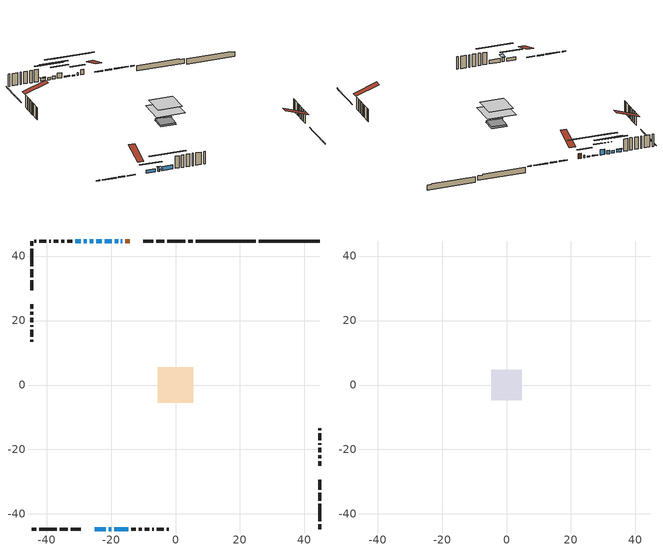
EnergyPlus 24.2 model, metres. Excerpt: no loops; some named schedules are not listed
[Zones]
conditioned space
 floor outside (Floor1 construction): -0.5,-0.5 -0.5,0.5 0.5,0.5 0.5,-0.5 z0.76
 floor outside (Floor2 construction): -1.7,-1.7 -1.7,1.7 1.7,1.7 1.7,-1.7 z0.76
 floor adiabatic (AdiabaticFloorConstruction): -5.55,-5.55 -5.55,5.55 5.55,5.55 5.55,-5.55 z3.2
 floor foundation (Slab1 construction): -2.95,-2.95 -2.95,2.95 2.95,2.95 2.95,-2.95 z-1.98
 floor foundation (Slab1 construction 1): -2.93,-2.93 -2.93,2.93 2.93,2.93 2.93,-2.93 z-1.37
 wall outside (RimJoist1 construction): 5.33,44.68 3.92,44.68 / -44.68,-44.68 -43.27,-44.68 / -44.68,44.68 -44.68,43.27 / 44.68,-44.68 44.68,-43.27 z0.76:1.06
 wall outside (RimJoist2 construction): 2.99,44.68 -2.5,44.68 / -42.34,-44.68 -36.84,-44.68 / -44.68,42.34 -44.68,36.84 / 44.68,-42.34 44.68,-36.84 z0.76:1.06
 wall outside (RimJoist3 construction): -3.43,44.68 -5.9,44.68 / -35.92,-44.68 -33.45,-44.68 / -44.68,35.92 -44.68,33.45 / 44.68,-35.92 44.68,-33.45 z0.76:1.06
 wall outside (RimJoist4 construction): -6.83,44.68 -9.96,44.68 / -32.52,-44.68 -29.39,-44.68 / -44.68,32.52 -44.68,29.39 / 44.68,-32.52 44.68,-29.39 z0.76:1.06
 wall outside (AdiabaticWallConstruction 1): -14.24,44.68 -15.52,44.68 z0.76:2.79
 wall outside (AdiabaticWallConstruction): -16.45,44.68 -16.91,44.68 / -27.48,44.68 -28.47,44.68 z0.76:1.75; -25.1,-44.68 -21.6,-44.68 / -29.4,44.68 -31.15,44.68 z0.76:1.85; -17.84,44.68 -18.88,44.68 / -19.81,44.68 -21.9,44.68 z0.76:1.14; -22.83,44.68 -24.58,44.68 z0.76:2.79; -20.67,-44.68 -19.91,-44.68 z0.76:2.36; -18.98,-44.68 -14.71,-44.68 z0.76:2.31; -25.51,44.68 -26.55,44.68 z0.76:2.03
 wall outside (Wall1 construction): -32.08,44.68 -33.6,44.68 / -13.78,-44.68 -12.27,-44.68 / -44.68,25.1 -44.68,23.59 / 44.68,-25.1 44.68,-23.59 z0.76:5.64
 wall outside (Wall2 construction): -34.53,44.68 -35.44,44.68 / -11.34,-44.68 -10.43,-44.68 / -44.68,22.66 -44.68,21.75 / 44.68,-22.66 44.68,-21.75 z0.76:5.64
 wall outside (Wall3 construction): -36.37,44.68 -37.78,44.68 / -9.5,-44.68 -8.08,-44.68 / -44.68,20.82 -44.68,19.4 / 44.68,-20.82 44.68,-19.4 z0.76:5.64
 wall outside (Wall4 construction): -38.71,44.68 -39.16,44.68 / -7.15,-44.68 -6.71,-44.68 / -44.68,18.47 -44.68,18.03 / 44.68,-18.47 44.68,-18.03 z0.76:5.64
 wall outside (Wall5 construction): -40.09,44.68 -42.27,44.68 / -5.78,-44.68 -3.59,-44.68 / -44.68,17.1 -44.68,14.91 / 44.68,-17.1 44.68,-14.91 z0.76:5.64
 wall outside (Wall6 construction): -43.2,44.68 -43.75,44.68 / -2.66,-44.68 -2.12,-44.68 / -44.68,13.98 -44.68,13.44 / 44.68,-13.98 44.68,-13.44 z0.76:5.64
 wall foundation (FoundationWall1 construction): 25.78,44.68,-1.98 25.78,44.68,0.15 42.79,44.68,0.15 42.79,44.68,-0.06 44.68,44.68,-0.06 44.68,44.68,-1.98
 wall foundation (FoundationWall2 construction): 6.26,44.68,-1.37 6.26,44.68,0.76 22.99,44.68,0.76 22.99,44.68,0.33 24.85,44.68,0.33 24.85,44.68,-1.37
 window (WindowConstruction): -16.45,44.68 -16.91,44.68 z0.76:1.75
 window (WindowConstruction 6): -25.1,-44.68 -21.6,-44.68 z0.76:1.85
 window (WindowConstruction 8): -17.84,44.68 -18.88,44.68 z0.76:1.14
 window (WindowConstruction 9): -19.81,44.68 -21.9,44.68 z0.76:1.14
 window (WindowConstruction 1): -22.83,44.68 -24.58,44.68 z0.76:2.79
 window (WindowConstruction 7): -20.67,-44.68 -19.91,-44.68 z0.76:2.36
 window (WindowConstruction 2): -18.98,-44.68 -14.71,-44.68 z0.76:2.31
 window (WindowConstruction 3): -25.51,44.68 -26.55,44.68 z0.76:2.03
 window (WindowConstruction 4): -27.48,44.68 -28.47,44.68 z0.76:1.75
 window (WindowConstruction 5): -29.4,44.68 -31.15,44.68 z0.76:1.85
 door (Door): -14.24,44.68 -15.52,44.68 z0.76:2.79
 ceiling adiabatic (AdiabaticFloorConstruction): 5.55,-5.55 5.55,5.55 -5.55,5.55 -5.55,-5.55 z3.2
attic - vented
 floor to conditioned space (Floor3 construction Reversed): -4.74,-4.74 -4.74,4.74 4.74,4.74 4.74,-4.74 z5.64
 roof outside (Roof1 construction): -13.32,44.68,5.64 -13.32,35.45,8.71 -10.88,35.45,8.71 -10.88,44.68,5.64; -26.03,-44.68,5.64 -26.03,-35.45,8.71 -28.46,-35.45,8.71 -28.46,-44.68,5.64; -44.68,26.03,5.64 -35.45,26.03,8.71 -35.45,28.46,8.71 -44.68,28.46,5.64; 44.68,-26.03,5.64 35.45,-26.03,8.71 35.45,-28.46,8.71 44.68,-28.46,5.64
shading: -19.55,44.68 -13.81,44.68 -13.81,45.09 -19.55,45.09 z4.39; -18.96,-44.68 -27.74,-44.68 -27.74,-45.09 -18.96,-45.09 z4.49; -26.55,44.68 -10.17,44.68 -10.17,45.09 -26.55,45.09 z8.81; -29.57,44.68 -12.14,44.68 -12.14,45.09 -29.57,45.09 z8.81; -27.22,44.68 -20.19,44.68 -20.19,45.09 -27.22,45.09 z5.43; -19.61,-44.68 -20.97,-44.68 -20.97,-47.12 -19.61,-47.12 z2.66; -9.63,-44.68 -24.06,-44.68 -24.06,-45.09 -9.63,-45.09 z7.39; -31.63,44.68 -20.43,44.68 -20.43,45.09 -31.63,45.09 z7.11; -33.55,44.68 -22.4,44.68 -22.4,45.09 -33.55,45.09 z6.83; -31.35,44.68 -29.2,44.68 -29.2,45.09 -31.35,45.09 z2.05
[Building]
Building 1: Terrain=Suburbs
[Site:Location]
London AP_ON: Latitude {deg}=43.03; Longitude {deg}=-81.15; Time Zone {hr}=-5; Elevation {m}=278; Keep Site Location Information=Yes
[Site:GroundTemperature:Shallow]
3.98693, 1.93205, 1.76749, 2.74264, 6.6573, 10.5537, 13.9317, 16.0716, 16.2534, 14.513, 11.2211, 7.44421
[Site:WaterMainsTemperature]
Calculation Method=Schedule; Temperature Schedule=mains temperature schedule
[Material] Roughness=Rough; Thermal Absorptance=0.9
Name | Thickness {m} | Conductivity {W/m-K} | Density {kg/m3} | Specific Heat {J/kg-K} | Solar Absorptance | Visible Absorptance
asphalt or fiberglass shingles | 0.00635 | 0.162714 | 1121.4 | 1465.45 | 0.4 | 0.4
ceiling loosefill ins | 0.0846667 | 0.0480833 | 16.02 | 1046.75 | 0.7 | 0.7
ceiling stud and cavity | 0.1397 | 0.0876654 | 65.682 | 1177.47 | 0.7 | 0.7
concrete 4.0 in. | 0.1016 | 1.803125 | 2242.8 | 837.4 | 0.7 | 0.7
concrete 8.0 in. | 0.2032 | 1.803125 | 2242.8 | 837.4 | 0.7 | 0.7
door material | 0.04445 | 0.053851 | 512.64 | 1214.23 | 0.7 | 0.7
exterior vertical ins | 0.00218552 | 0.029427 | 32.04 | 1214.23 | 0.7 | 0.7
exterior vertical ins 1 | 0.025582 | 0.029427 | 32.04 | 1214.23 | 0.7 | 0.7
floor covering | 0.0127 | 0.0433444 | 54.468 | 1339.84 | 0.6 | 0.6
floor rigid ins; rim joist rigid ins | 0.051816 | 0.029427 | 32.04 | 1214.23 | 0.7 | 0.7
floor rigid ins 1; wall rigid ins | 0.512978 | 0.029427 | 32.04 | 1214.23 | 0.7 | 0.7
floor stud and cavity | 0.1397 | 0.0936471 | 92.3553 | 1139.71 | 0.7 | 0.7
floor stud and cavity 1 | 0.1397 | 0.654617 | 92.3553 | 1139.71 | 0.7 | 0.7
floor stud and cavity 2 | 0.1397 | 1.75129 | 37.0049 | 1207.88 | 0.7 | 0.7
furniture material conditioned space 1 | 0.1524 | 0.115458 | 640.8 | 1214.23 | 0.6 | 0.6
gypsum board | 0.0127 | 0.160291 | 801 | 837.4 | 0.6 | 0.6
gypsum board 1 | 0.0127 | 0.160291 | 801 | 837.4 | 0.7 | 0.7
osb sheathing 0.5 in. | 0.0127 | 0.115458 | 512.64 | 1214.23 | 0.7 | 0.7
osb sheathing 0.75 in. | 0.01905 | 0.115458 | 512.64 | 1214.23 | 0.7 | 0.7
osb sheathing 2.0 in. | 0.0508 | 0.115458 | 512.64 | 1214.23 | 0.7 | 0.7
rim joist stud and cavity | 0.0508 | 0.0460436 | 125.044 | 1163.47 | 0.6 | 0.6
rim joist stud and cavity 1 | 0.0508 | 0.0293615 | 125.044 | 1163.47 | 0.6 | 0.6
rim joist stud and cavity 2 | 0.0508 | 0.0350726 | 125.044 | 1163.47 | 0.6 | 0.6
rim joist stud and cavity 3 | 0.0508 | 0.0346098 | 125.044 | 1163.47 | 0.6 | 0.6
wall stud and cavity | 0.1397 | 0.0859571 | 139.0536 | 1170.24 | 0.7 | 0.7
wall stud and cavity 1 | 0.1397 | 0.117713 | 139.0536 | 1170.24 | 0.7 | 0.7
wall stud and cavity 2 | 0.1397 | 0.0849447 | 139.0536 | 1170.24 | 0.7 | 0.7
wall stud and cavity 3 | 0.1397 | 0.119127 | 139.0536 | 1170.24 | 0.7 | 0.7
wall stud and cavity 4 | 0.1397 | 0.0964016 | 139.0536 | 1170.24 | 0.7 | 0.7
wall stud and cavity 5 | 0.1397 | 0.11004 | 139.0536 | 1170.24 | 0.7 | 0.7
wall stud and cavity 6 | 0.0889 | 0.380278 | 52.3479 | 1209.89 | 0.7 | 0.7
wall stud and cavity 7 | 0.0889 | 0.391764 | 83.0341 | 1211.67 | 0.7 | 0.7
wood siding | 0.0254 | 0.102417 | 544.68 | 1172.36 | 0.4 | 0.4
wood siding 1; wood siding 2; wood siding 3 | 0.0254 | 0.102417 | 544.68 | 1172.36 | 0.7 | 0.7
[WindowMaterial:SimpleGlazingSystem]
Name | U-Factor {W/m2-K} | Solar Heat Gain Coefficient
WindowMaterial | 5.27089 | 0.62
WindowMaterial 1 | 4.2426 | 0.68
WindowMaterial 2 | 3.401122 | 0.72
WindowMaterial 3 | 4.19093 | 0.68
WindowMaterial 4 | 4.39364 | 0.67
WindowMaterial 5 | 2.91168 | 0.67
WindowMaterial 6 | 3.02183 | 0.58
WindowMaterial 7 | 3.02751 | 0.56
[Construction]
AdiabaticFloorConstruction: floor stud and cavity 2, floor rigid ins 1, osb sheathing 0.75 in., floor covering
AdiabaticWallConstruction: wood siding 2, wall rigid ins, wall stud and cavity 6, gypsum board
AdiabaticWallConstruction 1: wood siding 3, wall rigid ins, wall stud and cavity 6, gypsum board
Door: door material
Floor1 construction: floor stud and cavity, floor rigid ins, osb sheathing 0.75 in., floor covering
Floor2 construction: floor stud and cavity 1, floor rigid ins, osb sheathing 0.75 in., floor covering
Floor3 construction Reversed: gypsum board, ceiling stud and cavity, ceiling loosefill ins
FoundationWall1 construction; FoundationWall2 construction: concrete 8.0 in., gypsum board 1
furniture construction conditioned space 1: furniture material conditioned space 1
PartitionWallConstruction: gypsum board, wall stud and cavity 7, gypsum board
RimJoist1 construction: wood siding 1, rim joist rigid ins, osb sheathing 2.0 in., rim joist stud and cavity
RimJoist2 construction: wood siding 1, osb sheathing 2.0 in., rim joist stud and cavity 1
RimJoist3 construction: wood siding 1, rim joist rigid ins, osb sheathing 2.0 in., rim joist stud and cavity 2
RimJoist4 construction: wood siding 1, rim joist rigid ins, osb sheathing 2.0 in., rim joist stud and cavity 3
Roof1 construction: asphalt or fiberglass shingles
Slab1 construction; Slab1 construction 1: concrete 4.0 in.
Wall1 construction: wood siding, osb sheathing 0.5 in., wall stud and cavity, gypsum board
Wall2 construction: wood siding, osb sheathing 0.5 in., wall stud and cavity 1, gypsum board
Wall3 construction: wood siding, osb sheathing 0.5 in., wall stud and cavity 2, gypsum board
Wall4 construction: wood siding, osb sheathing 0.5 in., wall stud and cavity 3, gypsum board
Wall5 construction: wood siding, osb sheathing 0.5 in., wall stud and cavity 4, gypsum board
Wall6 construction: wood siding, osb sheathing 0.5 in., wall stud and cavity 5, gypsum board
WindowConstruction: WindowMaterial
WindowConstruction 1: WindowMaterial 1
WindowConstruction 2: WindowMaterial 2
WindowConstruction 3: WindowMaterial 3
WindowConstruction 4: WindowMaterial 4
WindowConstruction 5; WindowConstruction 6: WindowMaterial 5
WindowConstruction 7: WindowMaterial 6
WindowConstruction 8; WindowConstruction 9: WindowMaterial 7
[Zone] Multiplier=1; Part of Total Floor Area=Yes
Name | Volume {m3}
attic - vented | 44.8051
conditioned space | 483.6
[Space]
Name | Zone | Volume {m3}
attic - vented 1 | attic - vented | 44.8051
conditioned space 1 | conditioned space | 483.6
[ZoneInfiltration:EffectiveLeakageArea]
infil attic - vented 1: Zone or Space=attic - vented 1; Schedule=Always On Discrete; Effective Air Leakage Area {cm2}=3915.93; Stack Coefficient=0.000213873; Wind Coefficient=9.88094e-06
[ZoneMixing]
whole house fan mix: Zone or Space=attic - vented; Schedule=Always On Continuous; Design Flow Rate Calculation Method=Flow/Zone; Design Flow Rate {m3/s}=0; Source Zone or Space=conditioned space
[SurfaceProperty:ExposedFoundationPerimeter] Exposed Perimeter Calculation Method=TotalExposedPerimeter
Name | Total Exposed Perimeter {m}
Slab1 | 18.898
Slab1 1 | 18.593
[InternalMass] Zone or ZoneList=conditioned space; Space or SpaceList=conditioned space 1
Name | Construction | Surface Area {m2}
furniture mass conditioned space 1 | furniture construction conditioned space 1 | 81.9
partition wall mass | PartitionWallConstruction | 204.75
[Lights]
interior lighting: Zone or ZoneList or Space or SpaceList=conditioned space 1; Schedule=interior lighting schedule; Design Level Calculation Method=LightingLevel; Lighting Level {W}=343.2; Return Air Fraction=0; Fraction Radiant=0.6; Fraction Visible=0.2; Fraction Replaceable=1
[People]
occupants: Zone or ZoneList or Space or SpaceList=conditioned space 1; Number of People Schedule=occupants schedule; Number of People Calculation Method=People; Number of People=3; Fraction Radiant=0.314171; Sensible Heat Fraction=0.56303; Activity Level Schedule=occupants activity schedule; Carbon Dioxide Generation Rate {m3/s-W}=0; Enable ASHRAE 55 Comfort Warnings=No; Mean Radiant Temperature Calculation Type=EnclosureAveraged
[ElectricEquipment] Zone or ZoneList or Space or SpaceList=conditioned space 1; Design Level Calculation Method=EquipmentLevel
Name | Schedule | Design Level {W} | Fraction Latent | Fraction Radiant | Fraction Lost
clothes dryer | clothes dryer schedule | 140.772 | 0.015 | 0.081 | 0.85
clothes washer | clothes washer schedule | 32.1985 | 0.03 | 0.162 | 0.7
cooking range | cooking range schedule | 215.147 | 0.08 | 0.432 | 0.2
dishwasher | dishwasher schedule | 66.8632 | 0.3 | 0.18 | 0.4
fridge | fridge schedule | 72.9452 | 0 | 0.6 | 0
mech vent house fan | mech vent house fan schedule | 0 | 0 | 0 | 1
mech vent house fan cfis | mech vent house fan cfis schedule | 0 | 0 | 0 | 0
misc plug loads | misc plug loads schedule | 494.7 | 0.045 | 0.513 | 0.1
whole house fan | Always On Discrete | 0 | 0 | 0 | 1
[OtherEquipment] Zone or ZoneList or Space or SpaceList=conditioned space 1; Design Level Calculation Method=EquipmentLevel
Name | Fuel Type | Schedule | Design Level {W} | Fraction Latent | Fraction Radiant | Fraction Lost
clothes dryer 1 | Electricity | clothes dryer schedule | 0 | 0.015 | 0.081 | 0.85
cooking range 1 | Electricity | cooking range schedule | 0 | 0.08 | 0.432 | 0.2
general water use latent | None | general water use schedule | 62.594 | 1 | 0 | 0
general water use sensible | None | general water use schedule | -61.6891 | 0 | 0.6 | 0
mech vent house fan latent load | None | Always On Discrete | 0 | 1 | 0 | 0
mech vent house fan sensible load | None | Always On Discrete | 0 | 0 | 0 | 0
water heater energy adjustment1 | NaturalGas | Always On Discrete | 0.01 | 0 | 0 | 1
[ZoneInfiltration:DesignFlowRate] Zone or ZoneList or Space or SpaceList=conditioned space 1; Schedule=Always On Discrete; Design Flow Rate Calculation Method=Flow/Zone; Design Flow Rate {m3/s}=0
infil flow; natural vent flow; whole house fan flow
[Foundation:Kiva] Initial Indoor Air Temperature {C}=18; Wall Depth Below Slab {m}=0.2032; Custom Block Depth 1 {m}=2.13; Custom Block X Position 1 {m}=0.2159; Custom Block Z Position 1 {m}=0
Name | Wall Height Above Grade {m} | Custom Block Material Name 1
Foundation Kiva 1 | 0.149992 | exterior vertical ins
Foundation Kiva 2 | 0.759988 | exterior vertical ins 1
[Foundation:Kiva:Settings]
Soil Conductivity {W/m-K}=0.849921; Soil Density {kg/m3}=1842.3; Soil Specific Heat {J/kg-K}=418.7; Ground Solar Absorptivity=0.9; Ground Thermal Absorptivity=0.9; Ground Surface Roughness {m}=0.03; Far-Field Width {m}=40; Deep-Ground Boundary Condition=ZeroFlux; Deep-Ground Depth {m}=40; Minimum Cell Dimension {m}=0.2; Maximum Cell Growth Coefficient=3; Simulation Timestep=Timestep
[Exterior:Lights]
exterior lighting: Schedule=exterior lighting schedule; Design Level {W}=75.6
[Schedule:Constant]
Name | Hourly Value
Always On Continuous; mech vent house fan schedule; mech vent house fan cfis schedule; Always On Discrete | 1
occupants activity schedule | 117.228
fridge schedule | 0
[Schedule:Week:Daily]
interior lighting schedule Week Rule - Jan1-Jan27: interior lighting schedule day, interior lighting schedule day, interior lighting schedule day, interior lighting schedule day, interior lighting schedule day, interior lighting schedule day, interior lighting schedule day, interior lighting schedule default day, interior lighting schedule default day, interior lighting schedule default day, interior lighting schedule default day, interior lighting schedule default day
interior lighting schedule Week Rule - Jan28-Feb3: interior lighting schedule day, interior lighting schedule day, interior lighting schedule day, interior lighting schedule day, interior lighting schedule day 1, interior lighting schedule day 1, interior lighting schedule day 1, interior lighting schedule default day, interior lighting schedule default day, interior lighting schedule default day, interior lighting schedule default day, interior lighting schedule default day
interior lighting schedule Week Rule - Feb4-Feb24: interior lighting schedule day 1, interior lighting schedule day 1, interior lighting schedule day 1, interior lighting schedule day 1, interior lighting schedule day 1, interior lighting schedule day 1, interior lighting schedule day 1, interior lighting schedule default day, interior lighting schedule default day, interior lighting schedule default day, interior lighting schedule default day, interior lighting schedule default day
interior lighting schedule Week Rule - Feb25-Mar3: interior lighting schedule day 1, interior lighting schedule day 1, interior lighting schedule day 1, interior lighting schedule day 1, interior lighting schedule day 2, interior lighting schedule day 2, interior lighting schedule day 2, interior lighting schedule default day, interior lighting schedule default day, interior lighting schedule default day, interior lighting schedule default day, interior lighting schedule default day
interior lighting schedule Week Rule - Mar4-Mar31: interior lighting schedule day 2, interior lighting schedule day 2, interior lighting schedule day 2, interior lighting schedule day 2, interior lighting schedule day 2, interior lighting schedule day 2, interior lighting schedule day 2, interior lighting schedule default day, interior lighting schedule default day, interior lighting schedule default day, interior lighting schedule default day, interior lighting schedule default day
interior lighting schedule Week Rule - Apr1-Apr28: interior lighting schedule day 3, interior lighting schedule day 3, interior lighting schedule day 3, interior lighting schedule day 3, interior lighting schedule day 3, interior lighting schedule day 3, interior lighting schedule day 3, interior lighting schedule default day, interior lighting schedule default day, interior lighting schedule default day, interior lighting schedule default day, interior lighting schedule default day
interior lighting schedule Week Rule - Apr29-May5: interior lighting schedule day 3, interior lighting schedule day 3, interior lighting schedule day 4, interior lighting schedule day 4, interior lighting schedule day 4, interior lighting schedule day 4, interior lighting schedule day 4, interior lighting schedule default day, interior lighting schedule default day, interior lighting schedule default day, interior lighting schedule default day, interior lighting schedule default day
interior lighting schedule Week Rule - May6-May26: interior lighting schedule day 4, interior lighting schedule day 4, interior lighting schedule day 4, interior lighting schedule day 4, interior lighting schedule day 4, interior lighting schedule day 4, interior lighting schedule day 4, interior lighting schedule default day, interior lighting schedule default day, interior lighting schedule default day, interior lighting schedule default day, interior lighting schedule default day
interior lighting schedule Week Rule - May27-Jun2: interior lighting schedule day 4, interior lighting schedule day 4, interior lighting schedule day 4, interior lighting schedule day 4, interior lighting schedule day 4, interior lighting schedule day 5, interior lighting schedule day 5, interior lighting schedule default day, interior lighting schedule default day, interior lighting schedule default day, interior lighting schedule default day, interior lighting schedule default day
interior lighting schedule Week Rule - Jun3-Jun30: interior lighting schedule day 5, interior lighting schedule day 5, interior lighting schedule day 5, interior lighting schedule day 5, interior lighting schedule day 5, interior lighting schedule day 5, interior lighting schedule day 5, interior lighting schedule default day, interior lighting schedule default day, interior lighting schedule default day, interior lighting schedule default day, interior lighting schedule default day
interior lighting schedule Week Rule - Jul1-Jul28: interior lighting schedule day 6, interior lighting schedule day 6, interior lighting schedule day 6, interior lighting schedule day 6, interior lighting schedule day 6, interior lighting schedule day 6, interior lighting schedule day 6, interior lighting schedule default day, interior lighting schedule default day, interior lighting schedule default day, interior lighting schedule default day, interior lighting schedule default day
interior lighting schedule Week Rule - Jul29-Aug4: interior lighting schedule day 6, interior lighting schedule day 6, interior lighting schedule day 6, interior lighting schedule day 7, interior lighting schedule day 7, interior lighting schedule day 7, interior lighting schedule day 7, interior lighting schedule default day, interior lighting schedule default day, interior lighting schedule default day, interior lighting schedule default day, interior lighting schedule default day
interior lighting schedule Week Rule - Aug5-Aug25: interior lighting schedule day 7, interior lighting schedule day 7, interior lighting schedule day 7, interior lighting schedule day 7, interior lighting schedule day 7, interior lighting schedule day 7, interior lighting schedule day 7, interior lighting schedule default day, interior lighting schedule default day, interior lighting schedule default day, interior lighting schedule default day, interior lighting schedule default day
interior lighting schedule Week Rule - Aug26-Sep1: interior lighting schedule day 7, interior lighting schedule day 7, interior lighting schedule day 7, interior lighting schedule day 7, interior lighting schedule day 7, interior lighting schedule day 7, interior lighting schedule day 8, interior lighting schedule default day, interior lighting schedule default day, interior lighting schedule default day, interior lighting schedule default day, interior lighting schedule default day
interior lighting schedule Week Rule - Sep2-Sep29: interior lighting schedule day 8, interior lighting schedule day 8, interior lighting schedule day 8, interior lighting schedule day 8, interior lighting schedule day 8, interior lighting schedule day 8, interior lighting schedule day 8, interior lighting schedule default day, interior lighting schedule default day, interior lighting schedule default day, interior lighting schedule default day, interior lighting schedule default day
interior lighting schedule Week Rule - Sep30-Oct6: interior lighting schedule day 8, interior lighting schedule day 9, interior lighting schedule day 9, interior lighting schedule day 9, interior lighting schedule day 9, interior lighting schedule day 9, interior lighting schedule day 9, interior lighting schedule default day, interior lighting schedule default day, interior lighting schedule default day, interior lighting schedule default day, interior lighting schedule default day
interior lighting schedule Week Rule - Oct7-Oct27: interior lighting schedule day 9, interior lighting schedule day 9, interior lighting schedule day 9, interior lighting schedule day 9, interior lighting schedule day 9, interior lighting schedule day 9, interior lighting schedule day 9, interior lighting schedule default day, interior lighting schedule default day, interior lighting schedule default day, interior lighting schedule default day, interior lighting schedule default day
interior lighting schedule Week Rule - Oct28-Nov3: interior lighting schedule day 9, interior lighting schedule day 9, interior lighting schedule day 9, interior lighting schedule day 9, interior lighting schedule day 10, interior lighting schedule day 10, interior lighting schedule day 10, interior lighting schedule default day, interior lighting schedule default day, interior lighting schedule default day, interior lighting schedule default day, interior lighting schedule default day
interior lighting schedule Week Rule - Nov4-Nov24: interior lighting schedule day 10, interior lighting schedule day 10, interior lighting schedule day 10, interior lighting schedule day 10, interior lighting schedule day 10, interior lighting schedule day 10, interior lighting schedule day 10, interior lighting schedule default day, interior lighting schedule default day, interior lighting schedule default day, interior lighting schedule default day, interior lighting schedule default day
interior lighting schedule Week Rule - Nov25-Dec1: interior lighting schedule day 10, interior lighting schedule day 10, interior lighting schedule day 10, interior lighting schedule day 10, interior lighting schedule day 10, interior lighting schedule day 10, interior lighting schedule day 11, interior lighting schedule default day, interior lighting schedule default day, interior lighting schedule default day, interior lighting schedule default day, interior lighting schedule default day
interior lighting schedule Week Rule - Dec2-Dec31: interior lighting schedule day 11, interior lighting schedule day 11, interior lighting schedule day 11, interior lighting schedule day 11, interior lighting schedule day 11, interior lighting schedule day 11, interior lighting schedule day 11, interior lighting schedule default day, interior lighting schedule default day, interior lighting schedule default day, interior lighting schedule default day, interior lighting schedule default day
occupants schedule Week Rule - Jan1-Dec31: occupants schedule day, occupants schedule day, occupants schedule day, occupants schedule day, occupants schedule day, occupants schedule day, occupants schedule day, occupants schedule default day, occupants schedule default day, occupants schedule default day, occupants schedule default day, occupants schedule default day
clothes dryer schedule Week Rule - Jan1-Dec31: clothes dryer schedule day, clothes dryer schedule day, clothes dryer schedule day, clothes dryer schedule day, clothes dryer schedule day, clothes dryer schedule day, clothes dryer schedule day, clothes dryer schedule default day, clothes dryer schedule default day, clothes dryer schedule default day, clothes dryer schedule default day, clothes dryer schedule default day
clothes washer schedule Week Rule - Jan1-Dec31: clothes washer schedule day, clothes washer schedule day, clothes washer schedule day, clothes washer schedule day, clothes washer schedule day, clothes washer schedule day, clothes washer schedule day, clothes washer schedule default day, clothes washer schedule default day, clothes washer schedule default day, clothes washer schedule default day, clothes washer schedule default day
cooking range schedule Week Rule - Jan1-Dec31: cooking range schedule day, cooking range schedule day, cooking range schedule day, cooking range schedule day, cooking range schedule day, cooking range schedule day, cooking range schedule day, cooking range schedule default day, cooking range schedule default day, cooking range schedule default day, cooking range schedule default day, cooking range schedule default day
dishwasher schedule Week Rule - Jan1-Dec31: dishwasher schedule day, dishwasher schedule day, dishwasher schedule day, dishwasher schedule day, dishwasher schedule day, dishwasher schedule day, dishwasher schedule day, dishwasher schedule default day, dishwasher schedule default day, dishwasher schedule default day, dishwasher schedule default day, dishwasher schedule default day
misc plug loads schedule Week Rule - Jan1-Dec31: misc plug loads schedule day, misc plug loads schedule day, misc plug loads schedule day, misc plug loads schedule day, misc plug loads schedule day, misc plug loads schedule day, misc plug loads schedule day, misc plug loads schedule default day, misc plug loads schedule default day, misc plug loads schedule default day, misc plug loads schedule default day, misc plug loads schedule default day
general water use schedule Week Rule - Jan1-Dec31: general water use schedule day, general water use schedule day, general water use schedule day, general water use schedule day, general water use schedule day, general water use schedule day, general water use schedule day, general water use schedule default day, general water use schedule default day, general water use schedule default day, general water use schedule default day, general water use schedule default day
exterior lighting schedule Week Rule - Jan1-Jan27: exterior lighting schedule day, exterior lighting schedule day, exterior lighting schedule day, exterior lighting schedule day, exterior lighting schedule day, exterior lighting schedule day, exterior lighting schedule day, exterior lighting schedule default day, exterior lighting schedule default day, exterior lighting schedule default day, exterior lighting schedule default day, exterior lighting schedule default day
exterior lighting schedule Week Rule - Jan28-Feb3: exterior lighting schedule day, exterior lighting schedule day, exterior lighting schedule day, exterior lighting schedule day, exterior lighting schedule day 1, exterior lighting schedule day 1, exterior lighting schedule day 1, exterior lighting schedule default day, exterior lighting schedule default day, exterior lighting schedule default day, exterior lighting schedule default day, exterior lighting schedule default day
exterior lighting schedule Week Rule - Feb4-Feb24: exterior lighting schedule day 1, exterior lighting schedule day 1, exterior lighting schedule day 1, exterior lighting schedule day 1, exterior lighting schedule day 1, exterior lighting schedule day 1, exterior lighting schedule day 1, exterior lighting schedule default day, exterior lighting schedule default day, exterior lighting schedule default day, exterior lighting schedule default day, exterior lighting schedule default day
exterior lighting schedule Week Rule - Feb25-Mar3: exterior lighting schedule day 1, exterior lighting schedule day 1, exterior lighting schedule day 1, exterior lighting schedule day 1, exterior lighting schedule day 2, exterior lighting schedule day 2, exterior lighting schedule day 2, exterior lighting schedule default day, exterior lighting schedule default day, exterior lighting schedule default day, exterior lighting schedule default day, exterior lighting schedule default day
exterior lighting schedule Week Rule - Mar4-Mar31: exterior lighting schedule day 2, exterior lighting schedule day 2, exterior lighting schedule day 2, exterior lighting schedule day 2, exterior lighting schedule day 2, exterior lighting schedule day 2, exterior lighting schedule day 2, exterior lighting schedule default day, exterior lighting schedule default day, exterior lighting schedule default day, exterior lighting schedule default day, exterior lighting schedule default day
exterior lighting schedule Week Rule - Apr1-Apr28: exterior lighting schedule day 3, exterior lighting schedule day 3, exterior lighting schedule day 3, exterior lighting schedule day 3, exterior lighting schedule day 3, exterior lighting schedule day 3, exterior lighting schedule day 3, exterior lighting schedule default day, exterior lighting schedule default day, exterior lighting schedule default day, exterior lighting schedule default day, exterior lighting schedule default day
exterior lighting schedule Week Rule - Apr29-May5: exterior lighting schedule day 3, exterior lighting schedule day 3, exterior lighting schedule day 4, exterior lighting schedule day 4, exterior lighting schedule day 4, exterior lighting schedule day 4, exterior lighting schedule day 4, exterior lighting schedule default day, exterior lighting schedule default day, exterior lighting schedule default day, exterior lighting schedule default day, exterior lighting schedule default day
exterior lighting schedule Week Rule - May6-May26: exterior lighting schedule day 4, exterior lighting schedule day 4, exterior lighting schedule day 4, exterior lighting schedule day 4, exterior lighting schedule day 4, exterior lighting schedule day 4, exterior lighting schedule day 4, exterior lighting schedule default day, exterior lighting schedule default day, exterior lighting schedule default day, exterior lighting schedule default day, exterior lighting schedule default day
exterior lighting schedule Week Rule - May27-Jun2: exterior lighting schedule day 4, exterior lighting schedule day 4, exterior lighting schedule day 4, exterior lighting schedule day 4, exterior lighting schedule day 4, exterior lighting schedule day 5, exterior lighting schedule day 5, exterior lighting schedule default day, exterior lighting schedule default day, exterior lighting schedule default day, exterior lighting schedule default day, exterior lighting schedule default day
exterior lighting schedule Week Rule - Jun3-Jun30: exterior lighting schedule day 5, exterior lighting schedule day 5, exterior lighting schedule day 5, exterior lighting schedule day 5, exterior lighting schedule day 5, exterior lighting schedule day 5, exterior lighting schedule day 5, exterior lighting schedule default day, exterior lighting schedule default day, exterior lighting schedule default day, exterior lighting schedule default day, exterior lighting schedule default day
exterior lighting schedule Week Rule - Jul1-Jul28: exterior lighting schedule day 6, exterior lighting schedule day 6, exterior lighting schedule day 6, exterior lighting schedule day 6, exterior lighting schedule day 6, exterior lighting schedule day 6, exterior lighting schedule day 6, exterior lighting schedule default day, exterior lighting schedule default day, exterior lighting schedule default day, exterior lighting schedule default day, exterior lighting schedule default day
exterior lighting schedule Week Rule - Jul29-Aug4: exterior lighting schedule day 6, exterior lighting schedule day 6, exterior lighting schedule day 6, exterior lighting schedule day 7, exterior lighting schedule day 7, exterior lighting schedule day 7, exterior lighting schedule day 7, exterior lighting schedule default day, exterior lighting schedule default day, exterior lighting schedule default day, exterior lighting schedule default day, exterior lighting schedule default day
exterior lighting schedule Week Rule - Aug5-Aug25: exterior lighting schedule day 7, exterior lighting schedule day 7, exterior lighting schedule day 7, exterior lighting schedule day 7, exterior lighting schedule day 7, exterior lighting schedule day 7, exterior lighting schedule day 7, exterior lighting schedule default day, exterior lighting schedule default day, exterior lighting schedule default day, exterior lighting schedule default day, exterior lighting schedule default day
exterior lighting schedule Week Rule - Aug26-Sep1: exterior lighting schedule day 7, exterior lighting schedule day 7, exterior lighting schedule day 7, exterior lighting schedule day 7, exterior lighting schedule day 7, exterior lighting schedule day 7, exterior lighting schedule day 8, exterior lighting schedule default day, exterior lighting schedule default day, exterior lighting schedule default day, exterior lighting schedule default day, exterior lighting schedule default day
[Schedule:Year]
interior lighting schedule: interior lighting schedule Week Rule - Jan1-Jan27, 1, 1, 1, 27, interior lighting schedule Week Rule - Jan28-Feb3, 1, 28, 2, 3, interior lighting schedule Week Rule - Feb4-Feb24, 2, 4, 2, 24, interior lighting schedule Week Rule - Feb25-Mar3, 2, 25, 3, 3, interior lighting schedule Week Rule - Mar4-Mar31, 3, 4, 3, 31, interior lighting schedule Week Rule - Apr1-Apr28, 4, 1, 4, 28, interior lighting schedule Week Rule - Apr29-May5, 4, 29, 5, 5, interior lighting schedule Week Rule - May6-May26, 5, 6, 5, 26, interior lighting schedule Week Rule - May27-Jun2, 5, 27, 6, 2, interior lighting schedule Week Rule - Jun3-Jun30, 6, 3, 6, 30, interior lighting schedule Week Rule - Jul1-Jul28, 7, 1, 7, 28, interior lighting schedule Week Rule - Jul29-Aug4, 7, 29, 8, 4, interior lighting schedule Week Rule - Aug5-Aug25, 8, 5, 8, 25, interior lighting schedule Week Rule - Aug26-Sep1, 8, 26, 9, 1, interior lighting schedule Week Rule - Sep2-Sep29, 9, 2, 9, 29, interior lighting schedule Week Rule - Sep30-Oct6, 9, 30, 10, 6, interior lighting schedule Week Rule - Oct7-Oct27, 10, 7, 10, 27, interior lighting schedule Week Rule - Oct28-Nov3, 10, 28, 11, 3, interior lighting schedule Week Rule - Nov4-Nov24, 11, 4, 11, 24, interior lighting schedule Week Rule - Nov25-Dec1, 11, 25, 12, 1, interior lighting schedule Week Rule - Dec2-Dec31, 12, 2, 12, 31
occupants schedule: occupants schedule Week Rule - Jan1-Dec31, 1, 1, 12, 31
clothes dryer schedule: clothes dryer schedule Week Rule - Jan1-Dec31, 1, 1, 12, 31
clothes washer schedule: clothes washer schedule Week Rule - Jan1-Dec31, 1, 1, 12, 31
cooking range schedule: cooking range schedule Week Rule - Jan1-Dec31, 1, 1, 12, 31
dishwasher schedule: dishwasher schedule Week Rule - Jan1-Dec31, 1, 1, 12, 31
misc plug loads schedule: misc plug loads schedule Week Rule - Jan1-Dec31, 1, 1, 12, 31
general water use schedule: general water use schedule Week Rule - Jan1-Dec31, 1, 1, 12, 31
exterior lighting schedule: exterior lighting schedule Week Rule - Jan1-Jan27, 1, 1, 1, 27, exterior lighting schedule Week Rule - Jan28-Feb3, 1, 28, 2, 3, exterior lighting schedule Week Rule - Feb4-Feb24, 2, 4, 2, 24, exterior lighting schedule Week Rule - Feb25-Mar3, 2, 25, 3, 3, exterior lighting schedule Week Rule - Mar4-Mar31, 3, 4, 3, 31, exterior lighting schedule Week Rule - Apr1-Apr28, 4, 1, 4, 28, exterior lighting schedule Week Rule - Apr29-May5, 4, 29, 5, 5, exterior lighting schedule Week Rule - May6-May26, 5, 6, 5, 26, exterior lighting schedule Week Rule - May27-Jun2, 5, 27, 6, 2, exterior lighting schedule Week Rule - Jun3-Jun30, 6, 3, 6, 30, exterior lighting schedule Week Rule - Jul1-Jul28, 7, 1, 7, 28, exterior lighting schedule Week Rule - Jul29-Aug4, 7, 29, 8, 4, exterior lighting schedule Week Rule - Aug5-Aug25, 8, 5, 8, 25, exterior lighting schedule Week Rule - Aug26-Sep1, 8, 26, 9, 1, exterior lighting schedule Week Rule - Sep2-Sep29, 9, 2, 9, 29, exterior lighting schedule Week Rule - Sep30-Oct6, 9, 30, 10, 6, exterior lighting schedule Week Rule - Oct7-Oct27, 10, 7, 10, 27, exterior lighting schedule Week Rule - Oct28-Nov3, 10, 28, 11, 3, exterior lighting schedule Week Rule - Nov4-Nov24, 11, 4, 11, 24, exterior lighting schedule Week Rule - Nov25-Dec1, 11, 25, 12, 1, exterior lighting schedule Week Rule - Dec2-Dec31, 12, 2, 12, 31
[Schedule:Compact]
mains temperature schedule: Through: 01/01, For: AllDays, Until: 24:00, 7.96722, Through: 01/02, For: AllDays, Until: 24:00, 7.89722, Through: 01/03, For: AllDays, Until: 24:00, 7.82778, Through: 01/04, For: AllDays, Until: 24:00, 7.76, Through: 01/05, For: AllDays, Until: 24:00, 7.69333, Through: 01/06, For: AllDays, Until: 24:00, 7.62778, Through: 01/07, For: AllDays, Until: 24:00, 7.56389, Through: 01/08, For: AllDays, Until: 24:00, 7.50167, Through: 01/09, For: AllDays, Until: 24:00, 7.44056, Through: 01/10, For: AllDays, Until: 24:00, 7.38056, Through: 01/11, For: AllDays, Until: 24:00, 7.32222, Through: 01/12, For: AllDays, Until: 24:00, 7.26556, Through: 01/13, For: AllDays, Until: 24:00, 7.21, Through: 01/14, For: AllDays, Until: 24:00, 7.15556, Through: 01/15, For: AllDays, Until: 24:00, 7.10333, Through: 01/16, For: AllDays, Until: 24:00, 7.05222, Through: 01/17, For: AllDays, Until: 24:00, 7.00278, Through: 01/18, For: AllDays, Until: 24:00, 6.955, Through: 01/19, For: AllDays, Until: 24:00, 6.90833, Through: 01/20, For: AllDays, Until: 24:00, 6.86389, Through: 01/21, For: AllDays, Until: 24:00, 6.82056, Through: 01/22, For: AllDays, Until: 24:00, 6.77889, Through: 01/23, For: AllDays, Until: 24:00, 6.73889, Through: 01/24, For: AllDays, Until: 24:00, 6.7, Through: 01/25, For: AllDays, Until: 24:00, 6.66333, Through: 01/26, For: AllDays, Until: 24:00, 6.62833, Through: 01/27, For: AllDays, Until: 24:00, 6.59444, Through: 01/28, For: AllDays, Until: 24:00, 6.56278, Through: 01/29, For: AllDays, Until: 24:00, 6.53222, Through: 01/30, For: AllDays, Until: 24:00, 6.50389, Through: 01/31, For: AllDays, Until: 24:00, 6.47722, Through: 02/01, For: AllDays, Until: 24:00, 6.45167, Through: 02/02, For: AllDays, Until: 24:00, 6.42833, Through: 02/03, For: AllDays, Until: 24:00, 6.40667, Through: 02/04, For: AllDays, Until: 24:00, 6.38611, Through: 02/05, For: AllDays, Until: 24:00, 6.36778, Through: 02/06, For: AllDays, Until: 24:00, 6.35111, Through: 02/07, For: AllDays, Until: 24:00, 6.33611, Through: 02/08, For: AllDays, Until: 24:00, 6.32333, Through: 02/09, For: AllDays, Until: 24:00, 6.31167, Through: 02/10, For: AllDays, Until: 24:00, 6.30222, Through: 02/11, For: AllDays, Until: 24:00, 6.29389, Through: 02/12, For: AllDays, Until: 24:00, 6.28778, Through: 02/13, For: AllDays, Until: 24:00, 6.28333, Through: 02/14, For: AllDays, Until: 24:00, 6.28056, Through: 02/15, For: AllDays, Until: 24:00, 6.27944, Through: 02/16, For: AllDays, Until: 24:00, 6.28, Through: 02/17, For: AllDays, Until: 24:00, 6.28278, Through: 02/18, For: AllDays, Until: 24:00, 6.28722, Through: 02/19, For: AllDays, Until: 24:00, 6.29278, Through: 02/20, For: AllDays, Until: 24:00, 6.30056, Through: 02/21, For: AllDays, Until: 24:00, 6.31, Through: 02/22, For: AllDays, Until: 24:00, 6.32111, Through: 02/23, For: AllDays, Until: 24:00, 6.33444, Through: 02/24, For: AllDays, Until: 24:00, 6.34889, Through: 02/25, For: AllDays, Until: 24:00, 6.36556, Through: 02/26, For: AllDays, Until: 24:00, 6.38333, Through: 02/27, For: AllDays, Until: 24:00, 6.40333, Through: 02/28, For: AllDays, Until: 24:00, 6.425, Through: 03/01, For: AllDays, Until: 24:00, 6.44833, Through: 03/02, For: AllDays, Until: 24:00, 6.47278, Through: 03/03, For: AllDays, Until: 24:00, 6.49944, Through: 03/04, For: AllDays, Until: 24:00, 6.52778, Through: 03/05, For: AllDays, Until: 24:00, 6.55778, Through: 03/06, For: AllDays, Until: 24:00, 6.58944, Through: 03/07, For: AllDays, Until: 24:00, 6.62278, Through: 03/08, For: AllDays, Until: 24:00, 6.65778, Through: 03/09, For: AllDays, Until: 24:00, 6.69444, Through: 03/10, For: AllDays, Until: 24:00, 6.73278, Through: 03/11, For: AllDays, Until: 24:00, 6.77278, Through: 03/12, For: AllDays, Until: 24:00, 6.81389, Through: 03/13, For: AllDays, Until: 24:00, 6.85722, Through: 03/14, For: AllDays, Until: 24:00, 6.90167, Through: 03/15, For: AllDays, Until: 24:00, 6.94778, Through: 03/16, For: AllDays, Until: 24:00, 6.99556, Through: 03/17, For: AllDays, Until: 24:00, 7.045, Through: 03/18, For: AllDays, Until: 24:00, 7.09556, Through: 03/19, For: AllDays, Until: 24:00, 7.14778, Through: 03/20, For: AllDays, Until: 24:00, 7.20167, Through: 03/21, For: AllDays, Until: 24:00, 7.25667, Through: 03/22, For: AllDays, Until: 24:00, 7.31333, Through: 03/23, For: AllDays, Until: 24:00, 7.37167, Through: 03/24, For: AllDays, Until: 24:00, 7.43111, Through: 03/25, For: AllDays, Until: 24:00, 7.49222, Through: 03/26, For: AllDays, Until: 24:00, 7.55444, Through: 03/27, For: AllDays, Until: 24:00, 7.61833, Through: 03/28, For: AllDays, Until: 24:00, 7.68333, Through: 03/29, For: AllDays, Until: 24:00, 7.74944, Through: 03/30, For: AllDays, Until: 24:00, 7.81722, Through: 03/31, For: AllDays, Until: 24:00, 7.88667, Through: 04/01, For: AllDays, Until: 24:00, 7.95667, Through: 04/02, For: AllDays, Until: 24:00, 8.02833, Through: 04/03, For: AllDays, Until: 24:00, 8.10111, Through: 04/04, For: AllDays, Until: 24:00, 8.175, Through: 04/05, For: AllDays, Until: 24:00, 8.25, Through: 04/06, For: AllDays, Until: 24:00, 8.32667, Through: 04/07, For: AllDays, Until: 24:00, 8.40389, Through: 04/08, For: AllDays, Until: 24:00, 8.48278, Through: 04/09, For: AllDays, Until: 24:00, 8.56222, Through: 04/10, For: AllDays, Until: 24:00, 8.64278, Through: 04/11, For: AllDays, Until: 24:00, 8.725, Through: 04/12, For: AllDays, Until: 24:00, 8.80778, Through: 04/13, For: AllDays, Until: 24:00, 8.89167, Through: 04/14, For: AllDays, Until: 24:00, 8.97611, Through: 04/15, For: AllDays, Until: 24:00, 9.06167, Through: 04/16, For: AllDays, Until: 24:00, 9.14833, Through: 04/17, For: AllDays, Until: 24:00, 9.23611, Through: 04/18, For: AllDays, Until: 24:00, 9.32444, Through: 04/19, For: AllDays, Until: 24:00, 9.41389, Through: 04/20, For: AllDays, Until: 24:00, 9.50389, Through: 04/21, For: AllDays, Until: 24:00, 9.595, Through: 04/22, For: AllDays, Until: 24:00, 9.68667, Through: 04/23, For: AllDays, Until: 24:00, 9.77889, Through: 04/24, For: AllDays, Until: 24:00, 9.87222, Through: 04/25, For: AllDays, Until: 24:00, 9.96556, Through: 04/26, For: AllDays, Until: 24:00, 10.06, Through: 04/27, For: AllDays, Until: 24:00, 10.1556, Through: 04/28, For: AllDays, Until: 24:00, 10.2511, Through: 04/29, For: AllDays, Until: 24:00, 10.3472, Through: 04/30, For: AllDays, Until: 24:00, 10.4439, Through: 05/01, For: AllDays, Until: 24:00, 10.5411, Through: 05/02, For: AllDays, Until: 24:00, 10.6389, Through: 05/03, For: AllDays, Until: 24:00, 10.7372, Through: 05/04, For: AllDays, Until: 24:00, 10.8361, Through: 05/05, For: AllDays, Until: 24:00, 10.935, Through: 05/06, For: AllDays, Until: 24:00, 11.0344, Through: 05/07, For: AllDays, Until: 24:00, 11.1344, Through: 05/08, For: AllDays, Until: 24:00, 11.2344, Through: 05/09, For: AllDays, Until: 24:00, 11.335, Through: 05/10, For: AllDays, Until: 24:00, 11.4356, Through: 05/11, For: AllDays, Until: 24:00, 11.5361, Through: 05/12, For: AllDays, Until: 24:00, 11.6372, Through: 05/13, For: AllDays, Until: 24:00, 11.7383, Through: 05/14, For: AllDays, Until: 24:00, 11.84, Through: 05/15, For: AllDays, Until: 24:00, 11.9411, Through: 05/16, For: AllDays, Until: 24:00, 12.0428, Through: 05/17, For: AllDays, Until: 24:00, 12.1444, Through: 05/18, For: AllDays, Until: 24:00, 12.2456, Through: 05/19, For: AllDays, Until: 24:00, 12.3472, Through: 05/20, For: AllDays, Until: 24:00, 12.4489, Through: 05/21, For: AllDays, Until: 24:00, 12.55, Through: 05/22, For: AllDays, Until: 24:00, 12.6517, Through: 05/23, For: AllDays, Until: 24:00, 12.7528, Through: 05/24, For: AllDays, Until: 24:00, 12.8533, Through: 05/25, For: AllDays, Until: 24:00, 12.9544, Through: 05/26, For: AllDays, Until: 24:00, 13.055, Through: 05/27, For: AllDays, Until: 24:00, 13.155, Through: 05/28, For: AllDays, Until: 24:00, 13.255, Through: 05/29, For: AllDays, Until: 24:00, 13.355, Through: 05/30, For: AllDays, Until: 24:00, 13.4539, Through: 05/31, For: AllDays, Until: 24:00, 13.5533, Through: 06/01, For: AllDays, Until: 24:00, 13.6517, Through: 06/02, For: AllDays, Until: 24:00, 13.75, Through: 06/03, For: AllDays, Until: 24:00, 13.8472, Through: 06/04, For: AllDays, Until: 24:00, 13.9444, Through: 06/05, For: AllDays, Until: 24:00, 14.0411, Through: 06/06, For: AllDays, Until: 24:00, 14.1372, Through: 06/07, For: AllDays, Until: 24:00, 14.2328, Through: 06/08, For: AllDays, Until: 24:00, 14.3278, Through: 06/09, For: AllDays, Until: 24:00, 14.4217, Through: 06/10, For: AllDays, Until: 24:00, 14.5156, Through: 06/11, For: AllDays, Until: 24:00, 14.6083, Through: 06/12, For: AllDays, Until: 24:00, 14.7006, Through: 06/13, For: AllDays, Until: 24:00, 14.7922, Through: 06/14, For: AllDays, Until: 24:00, 14.8828, Through: 06/15, For: AllDays, Until: 24:00, 14.9728, Through: 06/16, For: AllDays, Until: 24:00, 15.0617, Through: 06/17, For: AllDays, Until: 24:00, 15.15, Through: 06/18, For: AllDays, Until: 24:00, 15.2372, Through: 06/19, For: AllDays, Until: 24:00, 15.3233, Through: 06/20, For: AllDays, Until: 24:00, 15.4089, Through: 06/21, For: AllDays, Until: 24:00, 15.4933, Through: 06/22, For: AllDays, Until: 24:00, 15.5772, Through: 06/23, For: AllDays, Until: 24:00, 15.6594, Through: 06/24, For: AllDays, Until: 24:00, 15.7411, Through: 06/25, For: AllDays, Until: 24:00, 15.8217, Through: 06/26, For: AllDays, Until: 24:00, 15.9006, Through: 06/27, For: AllDays, Until: 24:00, 15.9789, Through: 06/28, For: AllDays, Until: 24:00, 16.0561, Through: 06/29, For: AllDays, Until: 24:00, 16.1322, Through: 06/30, For: AllDays, Until: 24:00, 16.2072, Through: 07/01, For: AllDays, Until: 24:00, 16.2806, Through: 07/02, For: AllDays, Until: 24:00, 16.3528, Through: 07/03, For: AllDays, Until: 24:00, 16.4244, Through: 07/04, For: AllDays, Until: 24:00, 16.4939, Through: 07/05, For: AllDays, Until: 24:00, 16.5628, Through: 07/06, For: AllDays, Until: 24:00, 16.63, Through: 07/07, For: AllDays, Until: 24:00, 16.6961, Through: 07/08, For: AllDays, Until: 24:00, 16.7606, Through: 07/09, For: AllDays, Until: 24:00, 16.8239, Through: 07/10, For: AllDays, Until: 24:00, 16.8861, Through: 07/11, For: AllDays, Until: 24:00, 16.9467, Through: 07/12, For: AllDays, Until: 24:00, 17.0056, Through: 07/13, For: AllDays, Until: 24:00, 17.0633, Through: 07/14, For: AllDays, Until: 24:00, 17.12, Through: 07/15, For: AllDays, Until: 24:00, 17.1744, Through: 07/16, For: AllDays, Until: 24:00, 17.2278, Through: 07/17, For: AllDays, Until: 24:00, 17.28, Through: 07/18, For: AllDays, Until: 24:00, 17.33, Through: 07/19, For: AllDays, Until: 24:00, 17.3789, Through: 07/20, For: AllDays, Until: 24:00, 17.4261, Through: 07/21, For: AllDays, Until: 24:00, 17.4717, Through: 07/22, For: AllDays, Until: 24:00, 17.5161, Through: 07/23, For: AllDays, Until: 24:00, 17.5583, Through: 07/24, For: AllDays, Until: 24:00, 17.5994, Through: 07/25, For: AllDays, Until: 24:00, 17.6389, Through: 07/26, For: AllDays, Until: 24:00, 17.6767, Through: 07/27, For: AllDays, Until: 24:00, 17.7128, Through: 07/28, For: AllDays, Until: 24:00, 17.7472, Through: 07/29, For: AllDays, Until: 24:00, 17.78, Through: 07/30, For: AllDays, Until: 24:00, 17.8111, Through: 07/31, For: AllDays, Until: 24:00, 17.8406, Through: 08/01, For: AllDays, Until: 24:00, 17.8683, Through: 08/02, For: AllDays, Until: 24:00, 17.8944, Through: 08/03, For: AllDays, Until: 24:00, 17.9189, Through: 08/04, For: AllDays, Until: 24:00, 17.9417, Through: 08/05, For: AllDays, Until: 24:00, 17.9628, Through: 08/06, For: AllDays, Until: 24:00, 17.9822, Through: 08/07, For: AllDays, Until: 24:00, 18, Through: 08/08, For: AllDays, Until: 24:00, 18.0156, Through: 08/09, For: AllDays, Until: 24:00, 18.03, Through: 08/10, For: AllDays, Until: 24:00, 18.0422, Through: 08/11, For: AllDays, Until: 24:00, 18.0533, Through: 08/12, For: AllDays, Until: 24:00, 18.0622, Through: 08/13, For: AllDays, Until: 24:00, 18.0694, Through: 08/14, For: AllDays, Until: 24:00, 18.0744, Through: 08/15, For: AllDays, Until: 24:00, 18.0783, Through: 08/16, For: AllDays, Until: 24:00, 18.0806, Through: 08/17, For: AllDays, Until: 24:00, 18.0806, Through: 08/18, For: AllDays, Until: 24:00, 18.0789, Through: 08/19, For: AllDays, Until: 24:00, 18.0761, Through: 08/20, For: AllDays, Until: 24:00, 18.0711, Through: 08/21, For: AllDays, Until: 24:00, 18.0639, Through: 08/22, For: AllDays, Until: 24:00, 18.0556, Through: 08/23, For: AllDays, Until: 24:00, 18.0456, Through: 08/24, For: AllDays, Until: 24:00, 18.0333, Through: 08/25, For: AllDays, Until: 24:00, 18.0194, Through: 08/26, For: AllDays, Until: 24:00, 18.0044, Through: 08/27, For: AllDays, Until: 24:00, 17.9872, Through: 08/28, For: AllDays, Until: 24:00, 17.9683, Through: 08/29, For: AllDays, Until: 24:00, 17.9478, Through: 08/30, For: AllDays, Until: 24:00, 17.9256, Through: 08/31, For: AllDays, Until: 24:00, 17.9011, Through: 09/01, For: AllDays, Until: 24:00, 17.8756, Through: 09/02, For: AllDays, Until: 24:00, 17.8483, Through: 09/03, For: AllDays, Until: 24:00, 17.8189, Through: 09/04, For: AllDays, Until: 24:00, 17.7883, Through: 09/05, For: AllDays, Until: 24:00, 17.7561, Through: 09/06, For: AllDays, Until: 24:00, 17.7222, Through: 09/07, For: AllDays, Until: 24:00, 17.6861, Through: 09/08, For: AllDays, Until: 24:00, 17.6489, Through: 09/09, For: AllDays, Until: 24:00, 17.61, Through: 09/10, For: AllDays, Until: 24:00, 17.5694, Through: 09/11, For: AllDays, Until: 24:00, 17.5272, Through: 09/12, For: AllDays, Until: 24:00, 17.4833, Through: 09/13, For: AllDays, Until: 24:00, 17.4383, Through: 09/14, For: AllDays, Until: 24:00, 17.3917, Through: 09/15, For: AllDays, Until: 24:00, 17.3433, Through: 09/16, For: AllDays, Until: 24:00, 17.2933, Through: 09/17, For: AllDays, Until: 24:00, 17.2417, Through: 09/18, For: AllDays, Until: 24:00, 17.1889, Through: 09/19, For: AllDays, Until: 24:00, 17.1344, Through: 09/20, For: AllDays, Until: 24:00, 17.0783, Through: 09/21, For: AllDays, Until: 24:00, 17.0211, Through: 09/22, For: AllDays, Until: 24:00, 16.9622, Through: 09/23, For: AllDays, Until: 24:00, 16.9022, Through: 09/24, For: AllDays, Until: 24:00, 16.8406, Through: 09/25, For: AllDays, Until: 24:00, 16.7778, Through: 09/26, For: AllDays, Until: 24:00, 16.7133, Through: 09/27, For: AllDays, Until: 24:00, 16.6478, Through: 09/28, For: AllDays, Until: 24:00, 16.5806, Through: 09/29, For: AllDays, Until: 24:00, 16.5122, Through: 09/30, For: AllDays, Until: 24:00, 16.4428, Through: 10/01, For: AllDays, Until: 24:00, 16.3717, Through: 10/02, For: AllDays, Until: 24:00, 16.3, Through: 10/03, For: AllDays, Until: 24:00, 16.2267, Through: 10/04, For: AllDays, Until: 24:00, 16.1522, Through: 10/05, For: AllDays, Until: 24:00, 16.0761, Through: 10/06, For: AllDays, Until: 24:00, 15.9994, Through: 10/07, For: AllDays, Until: 24:00, 15.9217, Through: 10/08, For: AllDays, Until: 24:00, 15.8422, Through: 10/09, For: AllDays, Until: 24:00, 15.7622, Through: 10/10, For: AllDays, Until: 24:00, 15.6811, Through: 10/11, For: AllDays, Until: 24:00, 15.5989, Through: 10/12, For: AllDays, Until: 24:00, 15.5156, Through: 10/13, For: AllDays, Until: 24:00, 15.4311, Through: 10/14, For: AllDays, Until: 24:00, 15.3461, Through: 10/15, For: AllDays, Until: 24:00, 15.26, Through: 10/16, For: AllDays, Until: 24:00, 15.1728, Through: 10/17, For: AllDays, Until: 24:00, 15.085, Through: 10/18, For: AllDays, Until: 24:00, 14.9961, Through: 10/19, For: AllDays, Until: 24:00, 14.9067, Through: 10/20, For: AllDays, Until: 24:00, 14.8161, Through: 10/21, For: AllDays, Until: 24:00, 14.725, Through: 10/22, For: AllDays, Until: 24:00, 14.6328, Through: 10/23, For: AllDays, Until: 24:00, 14.54, Through: 10/24, For: AllDays, Until: 24:00, 14.4467, Through: 10/25, For: AllDays, Until: 24:00, 14.3528, Through: 10/26, For: AllDays, Until: 24:00, 14.2578, Through: 10/27, For: AllDays, Until: 24:00, 14.1622, Through: 10/28, For: AllDays, Until: 24:00, 14.0667, Through: 10/29, For: AllDays, Until: 24:00, 13.97, Through: 10/30, For: AllDays, Until: 24:00, 13.8728, Through: 10/31, For: AllDays, Until: 24:00, 13.7756, Through: 11/01, For: AllDays, Until: 24:00, 13.6778, Through: 11/02, For: AllDays, Until: 24:00, 13.5789, Through: 11/03, For: AllDays, Until: 24:00, 13.48, Through: 11/04, For: AllDays, Until: 24:00, 13.3811, Through: 11/05, For: AllDays, Until: 24:00, 13.2817, Through: 11/06, For: AllDays, Until: 24:00, 13.1817, Through: 11/07, For: AllDays, Until: 24:00, 13.0811, Through: 11/08, For: AllDays, Until: 24:00, 12.9806, Through: 11/09, For: AllDays, Until: 24:00, 12.88, Through: 11/10, For: AllDays, Until: 24:00, 12.7789, Through: 11/11, For: AllDays, Until: 24:00, 12.6778, Through: 11/12, For: AllDays, Until: 24:00, 12.5767, Through: 11/13, For: AllDays, Until: 24:00, 12.4756, Through: 11/14, For: AllDays, Until: 24:00, 12.3739, Through: 11/15, For: AllDays, Until: 24:00, 12.2722, Through: 11/16, For: AllDays, Until: 24:00, 12.1711, Through: 11/17, For: AllDays, Until: 24:00, 12.0694, Through: 11/18, For: AllDays, Until: 24:00, 11.9678, Through: 11/19, For: AllDays, Until: 24:00, 11.8667, Through: 11/20, For: AllDays, Until: 24:00, 11.765, Through: 11/21, For: AllDays, Until: 24:00, 11.6639, Through: 11/22, For: AllDays, Until: 24:00, 11.5628, Through: 11/23, For: AllDays, Until: 24:00, 11.4617, Through: 11/24, For: AllDays, Until: 24:00, 11.3611, Through: 11/25, For: AllDays, Until: 24:00, 11.2606, Through: 11/26, For: AllDays, Until: 24:00, 11.1606, Through: 11/27, For: AllDays, Until: 24:00, 11.0606, Through: 11/28, For: AllDays, Until: 24:00, 10.9611, Through: 11/29, For: AllDays, Until: 24:00, 10.8622, Through: 11/30, For: AllDays, Until: 24:00, 10.7633, Through: 12/01, For: AllDays, Until: 24:00, 10.665, Through: 12/02, For: AllDays, Until: 24:00, 10.5672, Through: 12/03, For: AllDays, Until: 24:00, 10.4694, Through: 12/04, For: AllDays, Until: 24:00, 10.3728, Through: 12/05, For: AllDays, Until: 24:00, 10.2761, Through: 12/06, For: AllDays, Until: 24:00, 10.1806, Through: 12/07, For: AllDays, Until: 24:00, 10.085, Through: 12/08, For: AllDays, Until: 24:00, 9.99056, Through: 12/09, For: AllDays, Until: 24:00, 9.89667, Through: 12/10, For: AllDays, Until: 24:00, 9.80333, Through: 12/11, For: AllDays, Until: 24:00, 9.71056, Through: 12/12, For: AllDays, Until: 24:00, 9.61889, Through: 12/13, For: AllDays, Until: 24:00, 9.52778, Through: 12/14, For: AllDays, Until: 24:00, 9.43778, Through: 12/15, For: AllDays, Until: 24:00, 9.34778, Through: 12/16, For: AllDays, Until: 24:00, 9.25944, Through: 12/17, For: AllDays, Until: 24:00, 9.17167, Through: 12/18, For: AllDays, Until: 24:00, 9.08444, Through: 12/19, For: AllDays, Until: 24:00, 8.99889, Through: 12/20, For: AllDays, Until: 24:00, 8.91389, Through: 12/21, For: AllDays, Until: 24:00, 8.82944, Through: 12/22, For: AllDays, Until: 24:00, 8.74667, Through: 12/23, For: AllDays, Until: 24:00, 8.66444, Through: 12/24, For: AllDays, Until: 24:00, 8.58333, Through: 12/25, For: AllDays, Until: 24:00, 8.50333, Through: 12/26, For: AllDays, Until: 24:00, 8.42444, Through: 12/27, For: AllDays, Until: 24:00, 8.34667, Through: 12/28, For: AllDays, Until: 24:00, 8.27, Through: 12/29, For: AllDays, Until: 24:00, 8.19444, Through: 12/30, For: AllDays, Until: 24:00, 8.12056, Through: 12/31, For: AllDays, Until: 24:00, 8.04722
